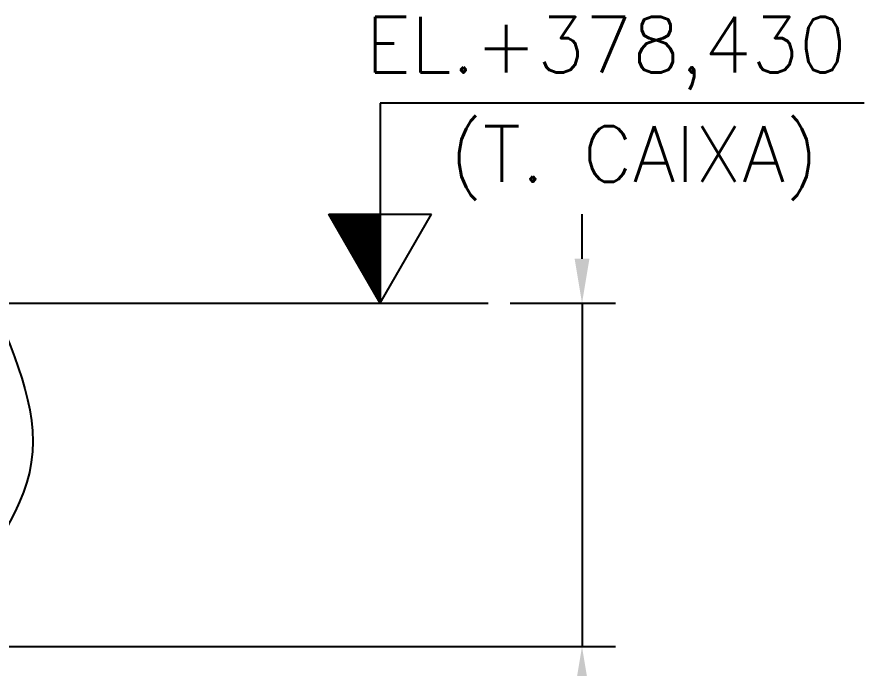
# Model space of a CAD drawing. Header units: metres. Extents: x 0 to 21025, y 0 to 14850.
# Drawn here: x 6710 to 7663, y 11662 to 12395 of the extents above; entities that cross this region are included whole.
import ezdxf
from ezdxf.enums import TextEntityAlignment as Align

# ---------------------------------------------------------------- set-up
doc = ezdxf.new("R2010")
doc.units = ezdxf.units.M
doc.header["$LTSCALE"] = 25
for name, color, linetype in [('18_COTAS', 7, 'Continuous'), ('GSB', 7, 'Continuous'), ('SDM', 7, 'Continuous')]:
    doc.layers.add(name, color=color, linetype=linetype)
doc.styles.add('R100', font='simplex.shx', dxfattribs={"height": 2.5})
doc.styles.add('ROMANS', font='ROMANS.SHX')
doc.dimstyles.new('25___1-25', dxfattribs={"dimscale": 25, "dimtxt": 2.5, "dimasz": 2, "dimexe": 1.5, "dimexo": 1, "dimgap": 0.5, "dimtad": 1, "dimzin": 12, "dimtxsty": 'ROMANS', "dimcen": 0, "dimclrd": 256, "dimclre": 256, "dimclrt": 3, "dimazin": 3, "dimtfac": 1, "dimtmove": 0, "dimatfit": 0, "dimfxl": 1, "dimlwd": -1, "dimlwe": -1, "dimarcsym": 0})

# ---------------------------------------------------------------- blocks, each defined once
blk = doc.blocks.new('FINISHED_FLOOR')
at = {"layer": 'GSB'}
h = blk.add_hatch(dxfattribs=at)
h.set_pattern_fill('ANSI31', color=2, scale=0.01, style=0)
h.set_pattern_definition([(45, (-526.663677, -323.637693), (-0.0224506403, 0.0224506403), [])])
h.paths.add_polyline_path([(0, 4), (-2.309, 4), (0, 0)])
for p, q in [((0, 9.001), (0, 4)), ((21.779, 9.001), (0, 9.001)), ((-2.309, 4), (2.309, 4)), ((0, 0), (-2.309, 4)), ((0, 4), (0, 0)), ((0, 0), (2.309, 4))]:
    blk.add_line(p, q, dxfattribs=at)
at = {"layer": 'GSB', "color": 3, "style": 'R100'}
for tag, p in [('ELEVACAO', (12.107, 11.251)), ('REFERENCIA', (15.036, 6.536))]:
    blk.add_attdef(tag, text='', height=2.5, dxfattribs=at).set_placement(p, align=Align.MIDDLE)
blk = doc.blocks.new('*D37')
at = {"layer": '18_COTAS', "transparency": 16777216}
for p, q in [((7345.63, 12122.61), (7345.63, 12172.61)), ((7264.96, 12072.61), (7383.13, 12072.61)), ((7345.63, 12072.61), (7345.63, 11686.33)), ((6027.56, 11686.33), (7383.13, 11686.33)), ((7345.63, 11636.33), (7345.63, 11251.81))]:
    blk.add_line(p, q, dxfattribs=at)
for points in [[(7337.3, 12122.61), (7353.97, 12122.61), (7345.63, 12072.61)], [(7337.3, 11636.33), (7353.97, 11636.33), (7345.63, 11686.33)]]:
    blk.add_solid(points, dxfattribs=at)
at = {"layer": 'Defpoints', "color": 0, "transparency": 16777216}
for p in [(7239.96, 12072.61), (7345.63, 12072.61), (6002.56, 11686.33)]:
    blk.add_point(p, dxfattribs=at)
at = {"layer": '18_COTAS', "color": 3, "transparency": 16777216, "insert": (7295.93, 11419.07), "char_height": 62.5, "attachment_point": 5, "rotation": 90, "style": 'ROMANS'}
blk.add_mtext('386,28', dxfattribs=at)

msp = doc.modelspace()

# ---------------------------------------------------------------- linework, layer by layer
at = {"layer": 'SDM'}
msp.add_line((6682.117, 12072.612), (7239.956, 12072.612), dxfattribs=at)
msp.add_open_spline([(6682.117, 12072.612), (6709.994, 12008.185), (6764.745, 11881.645), (6618.621, 11724.919), (6731.103, 11517.786), (6836.949, 11315.531), (6768.426, 11042.781), (6568.162, 10945.994), (6518.615, 10677.114), (6574.145, 10423.292), (6158.933, 10452.944), (6140.999, 10254.069), (6018.448, 10281.17), (5963.687, 10310.822)], degree=3, knots=[0, 0, 0, 0, 194.8016966, 382.6043688, 521.2440901, 840.4428545, 1067.4873269, 1275.0095041, 1433.7150345, 1897.5843438, 2137.4878666, 2259.0892989, 2419.6491899, 2419.6491899, 2419.6491899, 2419.6491899], dxfattribs=at)

# ---------------------------------------------------------------- block references
at = {"layer": 'GSB'}
ref = msp.add_blockref('FINISHED_FLOOR', (7118.564, 12072.612), dxfattribs=dict(at, xscale=24.99999999999972, yscale=24.99999999999972, zscale=24.99999999999972))
ref.add_attrib('ELEVACAO', 'EL.+378,430', dxfattribs={"color": 3, "height": 62.5, "style": 'R100'}).set_placement((7372.813, 12353.878), align=Align.MIDDLE)
ref.add_attrib('REFERENCIA', '(T. CAIXA)', dxfattribs={"color": 3, "height": 62.5, "style": 'R100'}).set_placement((7404.098, 12236), align=Align.MIDDLE)

# ---------------------------------------------------------------- dimensions: what is measured, and where the dimension line sits
at = {"layer": '18_COTAS'}
dim = msp.add_linear_dim(base=(7345.633, 12072.612), p1=(6002.556, 11686.331), p2=(7239.956, 12072.612), angle=90, dimstyle='25___1-25', dxfattribs=at)
dim.commit()
dim.dimension.update_dxf_attribs({"geometry": '*D37', "text_midpoint": (7345.633, 11419.069), "dimtype": 160})

doc.saveas('drawing.dxf')
